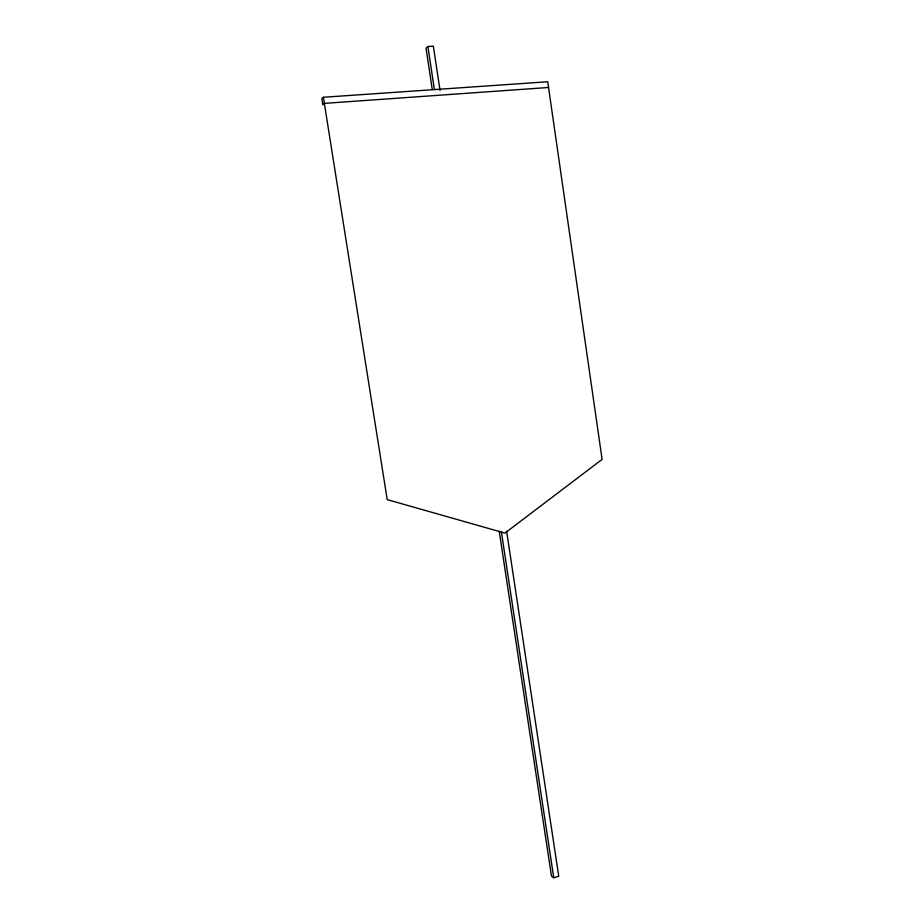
<?xml version="1.0" encoding="UTF-8"?>
<svg xmlns="http://www.w3.org/2000/svg" width="924" height="924" viewBox="0 0 924 924"><rect width="100%" height="100%" fill="white"/><g stroke="black" fill="none" stroke-linecap="round" stroke-linejoin="round"><path stroke-width="1.39" d="M323.377 97.274L387.214 499.618L504.931 533.102L602.113 459.39L547.724 81.751L323.377 97.274L321.887 98.729L322.846 104.816L324.347 103.384L548.556 87.48M440.055 90.506L433.356 46.2L427.881 46.512L426.01 48.129L432.27 89.455M499.214 531.219L551.478 876.079L553.753 877.8L558.743 876.241L506.629 531.231M427.881 46.512L434.396 89.501M501.316 531.473L553.753 877.8"/></g></svg>
